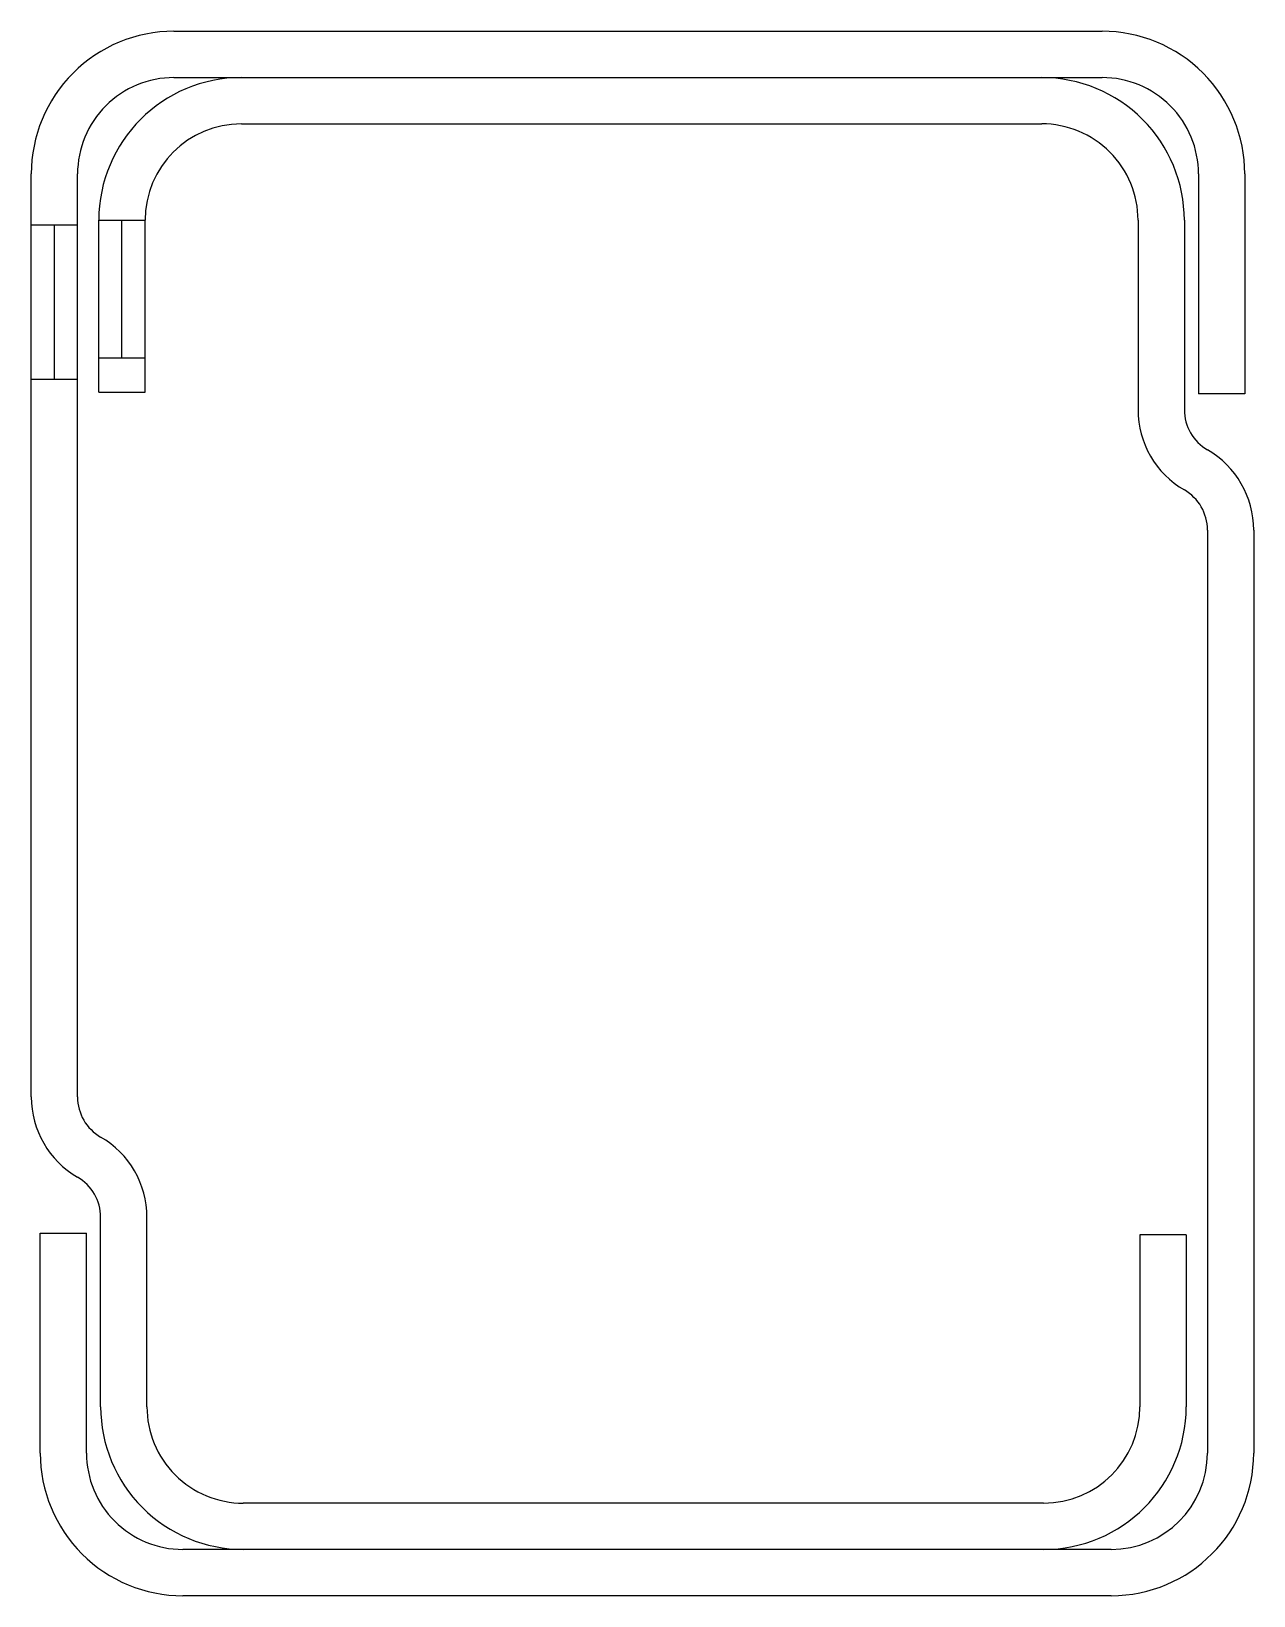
# Model space of a CAD drawing. Extents: x -0.79 to 0.79, y -1.01 to 1.01.
import ezdxf

# ---------------------------------------------------------------- set-up
doc = ezdxf.new("R2010")
doc.units = 0

msp = doc.modelspace()

# ---------------------------------------------------------------- linework, layer by layer
for p, q in [((-0.607796, 1.014165), (0.596204, 1.014165)), ((-0.607796, 0.954165), (0.596204, 0.954165)), ((-0.520204, 0.954156), (0.517796, 0.954155)), ((-0.520204, 0.894156), (0.517796, 0.894155)), ((-0.792796, -0.367553), (-0.792796, 0.829165)), ((-0.732796, -0.367553), (-0.732796, 0.829165)), ((0.721204, 0.829165), (0.721204, 0.544165)), ((0.781204, 0.829165), (0.781204, 0.544165)), ((-0.792796, 0.763165), (-0.732796, 0.763165)), ((-0.762796, 0.563165), (-0.762796, 0.763165)), ((-0.705204, 0.546156), (-0.705204, 0.769156)), ((-0.705204, 0.769156), (-0.645204, 0.769156)), ((-0.675204, 0.590756), (-0.675204, 0.769156)), ((-0.645204, 0.546156), (-0.645204, 0.769156)), ((0.642796, 0.769155), (0.642796, 0.523437)), ((0.702796, 0.769155), (0.702796, 0.523437)), ((-0.705204, 0.590756), (-0.645204, 0.590756)), ((-0.792796, 0.563165), (-0.732796, 0.563165)), ((-0.705204, 0.546156), (-0.645204, 0.546156)), ((0.781204, 0.544165), (0.721204, 0.544165)), ((0.732796, 0.471476), (0.732796, 0.471476)), ((0.702796, 0.419514), (0.702796, 0.419514)), ((0.732796, 0.367553), (0.732796, -0.829165)), ((0.792796, 0.367553), (0.792796, -0.829165)), ((-0.702796, -0.419514), (-0.702796, -0.419514)), ((-0.732796, -0.471476), (-0.732796, -0.471476)), ((-0.702796, -0.769155), (-0.702796, -0.523437)), ((-0.642796, -0.769155), (-0.642796, -0.523437)), ((-0.781204, -0.829165), (-0.781204, -0.544165)), ((-0.781204, -0.544165), (-0.721204, -0.544165)), ((-0.721204, -0.829165), (-0.721204, -0.544165)), ((0.705204, -0.546156), (0.645204, -0.546156)), ((0.645204, -0.546156), (0.645204, -0.769156)), ((0.705204, -0.546156), (0.705204, -0.769156)), ((0.520204, -0.894156), (-0.517796, -0.894155)), ((0.607796, -0.954165), (-0.596204, -0.954165)), ((0.520204, -0.954156), (-0.517796, -0.954155)), ((0.607796, -1.014165), (-0.596204, -1.014165))]:
    msp.add_line(p, q)
for centre, radius, start, end in [((-0.607796, 0.829165), 0.185, 89.999975, 179.999978), ((0.596204, 0.829165), 0.185, 359.999955, 449.999992), ((-0.607796, 0.829165), 0.125, 89.999975, 179.999978), ((-0.520204, 0.769156), 0.185, 89.999989, 179.999937), ((0.517796, 0.769155), 0.185, 359.999983, 449.999992), ((0.596204, 0.829165), 0.125, 359.999955, 449.999992), ((-0.520204, 0.769156), 0.125, 89.999989, 179.999937), ((0.517796, 0.769155), 0.125, 359.999983, 449.999992), ((0.762796, 0.523437), 0.12, 179.999978, 240.000007), ((0.762796, 0.523437), 0.06, 179.999978, 240.000007), ((0.672796, 0.367553), 0.12, 359.999983, 419.999998), ((0.672796, 0.367553), 0.06, 359.999983, 419.999998), ((-0.672796, -0.367553), 0.12, 179.999991, 240.000007), ((-0.672796, -0.367553), 0.06, 179.999991, 240.000007), ((-0.762796, -0.523437), 0.12, -0.000025, 59.999995), ((-0.762796, -0.523437), 0.06, -0.000025, 59.999995), ((-0.517796, -0.769155), 0.185, 179.999991, 270.000001), ((-0.517796, -0.769155), 0.125, 179.999991, 270.000001), ((0.520204, -0.769156), 0.125, 270.000001, 359.999955), ((0.520204, -0.769156), 0.185, 270.000001, 359.999955), ((-0.596204, -0.829165), 0.185, 179.999937, 270.000001), ((-0.596204, -0.829165), 0.125, 179.999937, 270.000001), ((0.607796, -0.829165), 0.125, 270.000001, 359.999983), ((0.607796, -0.829165), 0.185, 270.000001, 359.999983)]:
    msp.add_arc(centre, radius, start, end)

doc.saveas('drawing.dxf')
